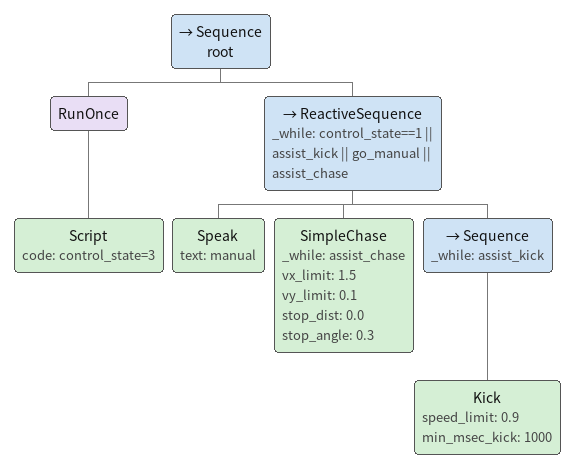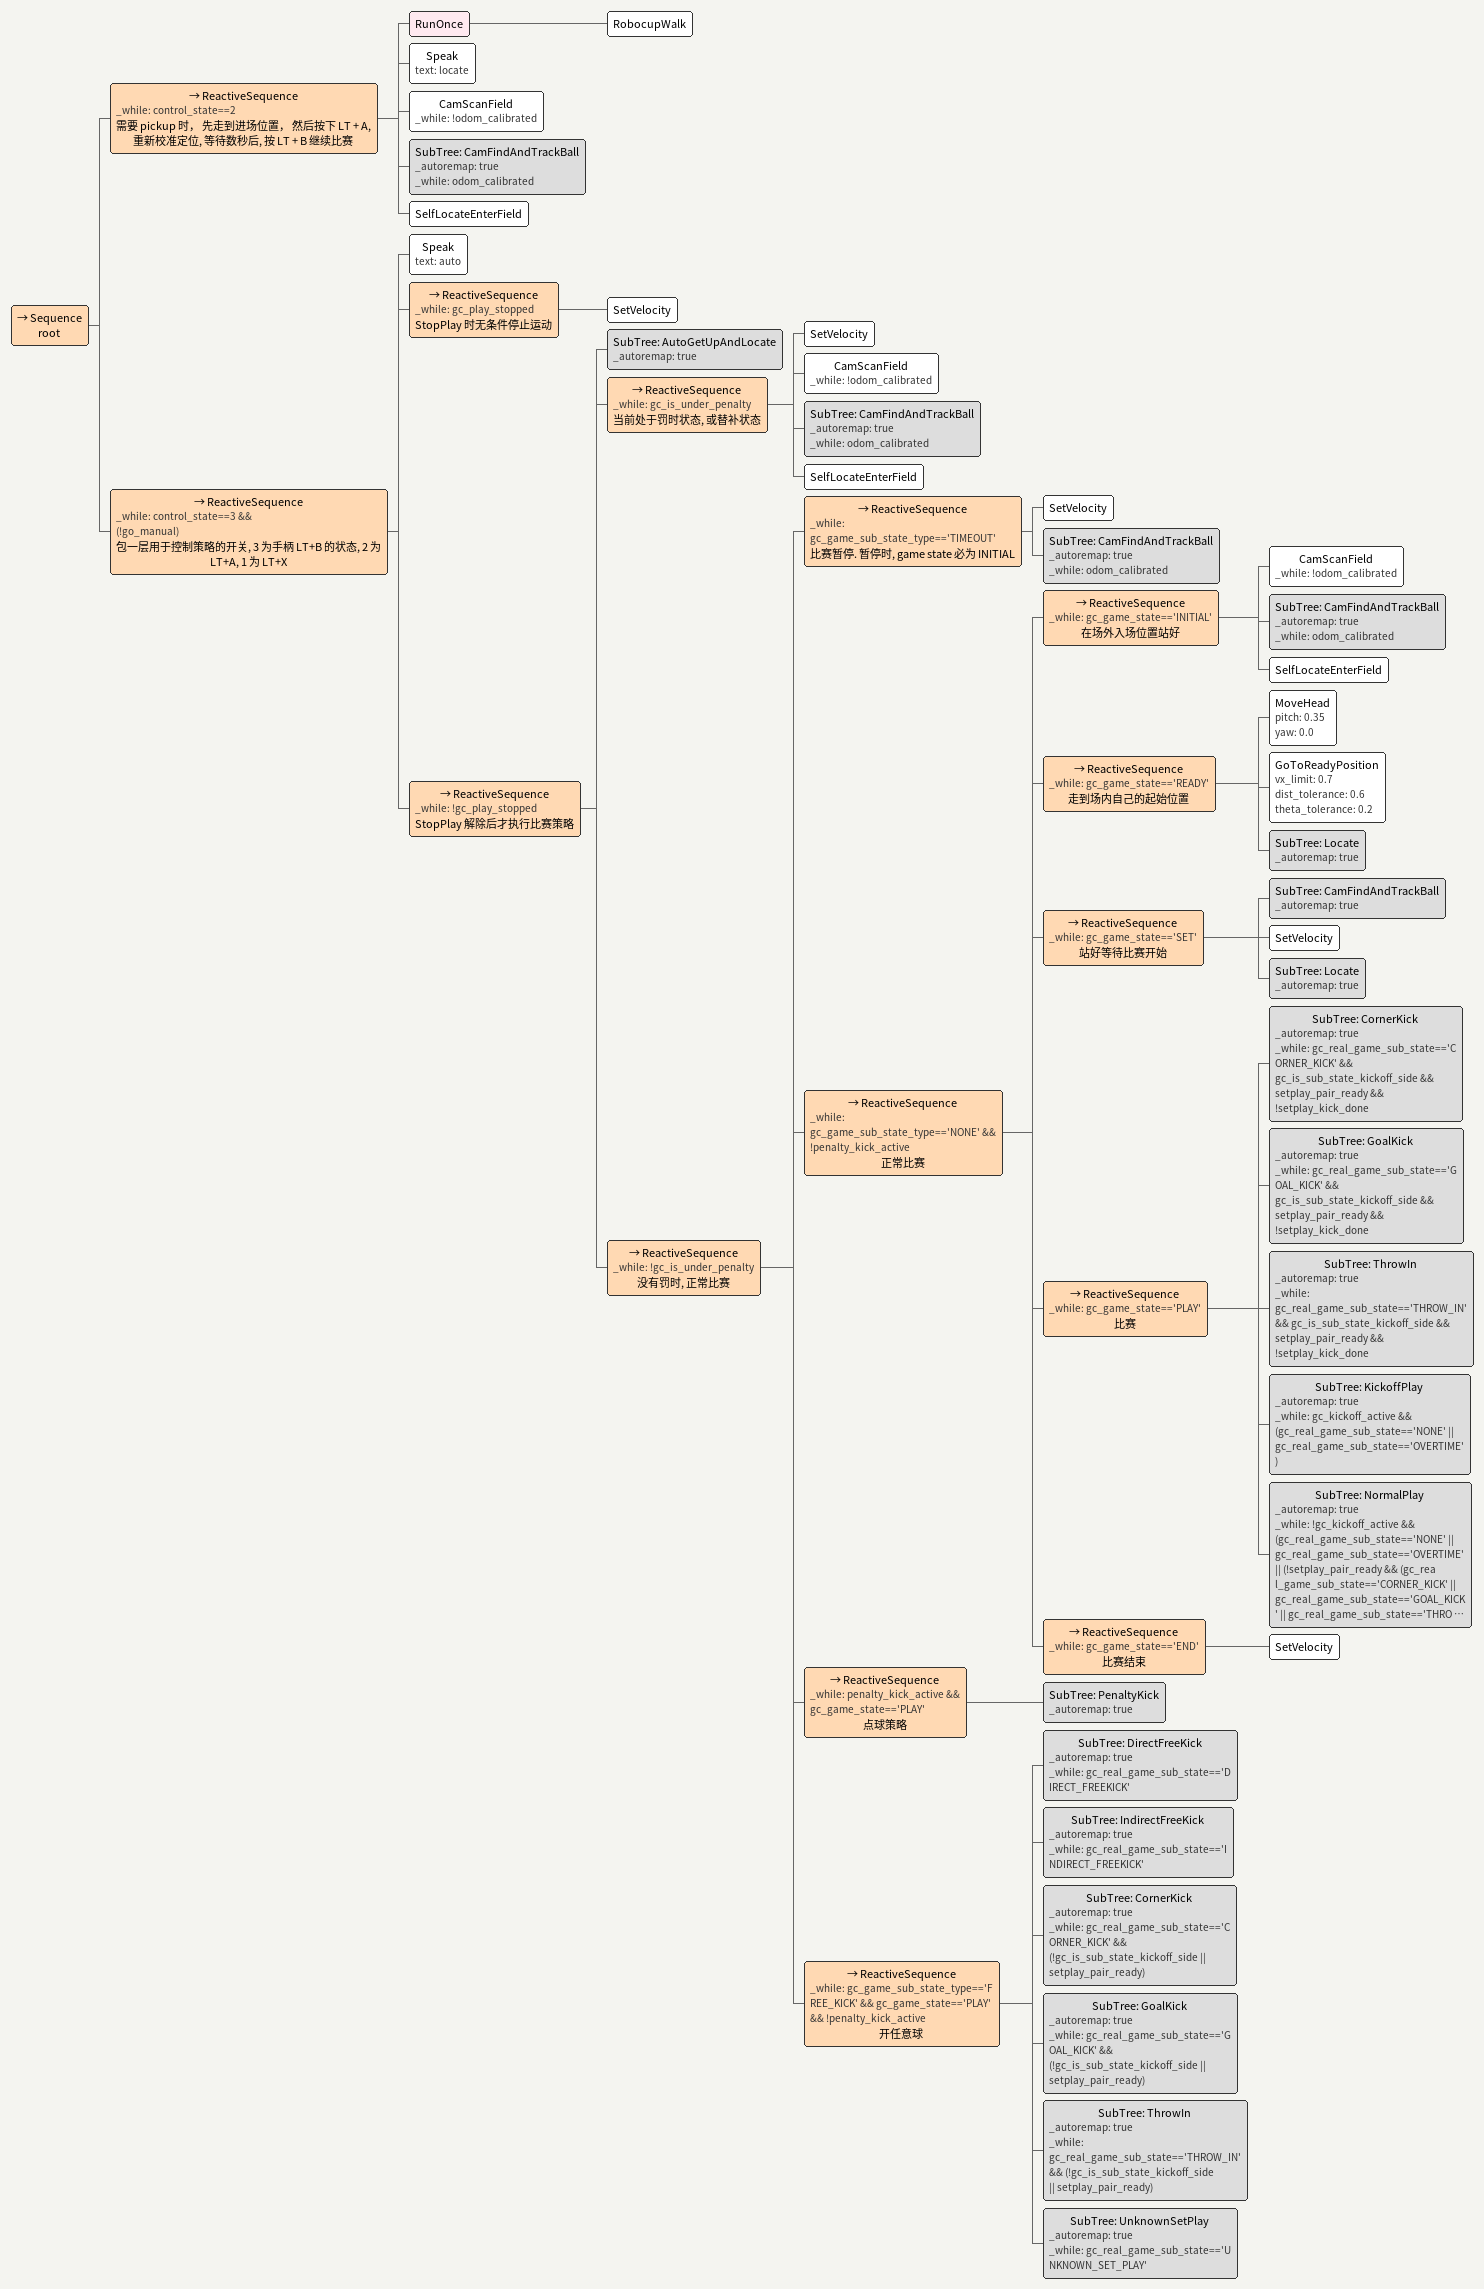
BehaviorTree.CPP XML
<Sequence name="root">
    <RunOnce><Script code="control_state=3"/></RunOnce>
    <ReactiveSequence _while="control_state==1 || assist_kick || go_manual || assist_chase">
        <Speak text="manual"/>
        <SimpleChase _while="assist_chase" vx_limit="1.5" vy_limit="0.1" stop_dist="0.0" stop_angle="0.3"/>
        <Sequence _while="assist_kick">
            <Kick speed_limit="0.9" min_msec_kick="1000"/>
       </Sequence>
    </ReactiveSequence>
</Sequence>

<Sequence name="root">
    <ReactiveSequence _while="control_state==2" name="需要 pickup 时， 先走到进场位置， 然后按下 LT + A, 重新校准定位, 等待数秒后, 按 LT + B 继续比赛">
        <RunOnce><RobocupWalk/></RunOnce>
        <Speak text="locate"/>
        <CamScanField _while="!odom_calibrated"/>
        <SubTree ID="CamFindAndTrackBall" _autoremap="true" _while="odom_calibrated"/>
        <SelfLocateEnterField/>

    </ReactiveSequence>

    <ReactiveSequence _while="control_state==3 &amp;&amp; (!go_manual)" name="包一层用于控制策略的开关, 3 为手柄 LT+B 的状态, 2 为 LT+A, 1 为 LT+X">
        <Speak text="auto"/>
        <ReactiveSequence _while="gc_play_stopped" name="StopPlay 时无条件停止运动">
            <SetVelocity/>
        </ReactiveSequence>

        <ReactiveSequence _while="!gc_play_stopped" name="StopPlay 解除后才执行比赛策略">
            <SubTree ID="AutoGetUpAndLocate" _autoremap="true"/>
            <ReactiveSequence _while="gc_is_under_penalty" name="当前处于罚时状态, 或替补状态">
                <SetVelocity/>
                <CamScanField _while="!odom_calibrated"/>
                <SubTree ID="CamFindAndTrackBall" _autoremap="true" _while="odom_calibrated"/>
                <SelfLocateEnterField/>
            </ReactiveSequence>

            <ReactiveSequence _while="!gc_is_under_penalty" name="没有罚时, 正常比赛">
            <ReactiveSequence _while="gc_game_sub_state_type=='TIMEOUT'" name="比赛暂停. 暂停时, game state 必为 INITIAL">
                <SetVelocity/>
                <SubTree ID="CamFindAndTrackBall" _autoremap="true" _while="odom_calibrated"/>
            </ReactiveSequence>

            <ReactiveSequence _while="gc_game_sub_state_type=='NONE' &amp;&amp; !penalty_kick_active" name="正常比赛">
                <ReactiveSequence _while="gc_game_state=='INITIAL'" name="在场外入场位置站好">
                    <CamScanField _while="!odom_calibrated"/>
                    <SubTree ID="CamFindAndTrackBall" _autoremap="true" _while="odom_calibrated"/>
                    <SelfLocateEnterField/>
                </ReactiveSequence>

                <ReactiveSequence _while="gc_game_state=='READY'" name="走到场内自己的起始位置">
                    <MoveHead pitch="0.35" yaw="0.0"/>
                    <GoToReadyPosition vx_limit="0.7" dist_tolerance="0.6" theta_tolerance="0.2"/>
                    <SubTree ID="Locate" _autoremap="true"/>
                </ReactiveSequence>

                <ReactiveSequence _while="gc_game_state=='SET'" name="站好等待比赛开始">
                    <SubTree ID="CamFindAndTrackBall" _autoremap="true"/>
                    <SetVelocity/>
                    <SubTree ID="Locate" _autoremap="true"/>
                </ReactiveSequence>

                <ReactiveSequence _while="gc_game_state=='PLAY'" name="比赛">
                    <!-- 我方角球在 v20 恢复比赛后会被映射为 NONE/PLAY，必须在 PLAY 内单独接入。 -->
                    <SubTree ID="CornerKick" _autoremap="true" _while="gc_real_game_sub_state=='CORNER_KICK' &amp;&amp; gc_is_sub_state_kickoff_side &amp;&amp; setplay_pair_ready &amp;&amp; !setplay_kick_done"/>
                    <SubTree ID="GoalKick" _autoremap="true" _while="gc_real_game_sub_state=='GOAL_KICK' &amp;&amp; gc_is_sub_state_kickoff_side &amp;&amp; setplay_pair_ready &amp;&amp; !setplay_kick_done"/>
                    <SubTree ID="ThrowIn" _autoremap="true" _while="gc_real_game_sub_state=='THROW_IN' &amp;&amp; gc_is_sub_state_kickoff_side &amp;&amp; setplay_pair_ready &amp;&amp; !setplay_kick_done"/>
                    <SubTree ID="KickoffPlay" _autoremap="true" _while="gc_kickoff_active &amp;&amp; (gc_real_game_sub_state=='NONE' || gc_real_game_sub_state=='OVERTIME')"/>
                    <SubTree ID="NormalPlay" _autoremap="true" _while="!gc_kickoff_active &amp;&amp; (gc_real_game_sub_state=='NONE' || gc_real_game_sub_state=='OVERTIME' || (!setplay_pair_ready &amp;&amp; (gc_real_game_sub_state=='CORNER_KICK' || gc_real_game_sub_state=='GOAL_KICK' || gc_real_game_sub_state=='THROW_IN')))"/>
                </ReactiveSequence>

                <ReactiveSequence _while="gc_game_state=='END'" name="比赛结束">
                    <SetVelocity/>
                </ReactiveSequence>

            </ReactiveSequence>

            <ReactiveSequence _while="penalty_kick_active &amp;&amp; gc_game_state=='PLAY'" name="点球策略">
                <SubTree ID="PenaltyKick" _autoremap="true"/>
            </ReactiveSequence>

            <ReactiveSequence _while="gc_game_sub_state_type=='FREE_KICK' &amp;&amp; gc_game_state=='PLAY' &amp;&amp; !penalty_kick_active" name="开任意球">
                <SubTree ID="DirectFreeKick" _autoremap="true" _while="gc_real_game_sub_state=='DIRECT_FREEKICK'"/>
                <SubTree ID="IndirectFreeKick" _autoremap="true" _while="gc_real_game_sub_state=='INDIRECT_FREEKICK'"/>
                <SubTree ID="CornerKick" _autoremap="true" _while="gc_real_game_sub_state=='CORNER_KICK' &amp;&amp; (!gc_is_sub_state_kickoff_side || setplay_pair_ready)"/>
                <SubTree ID="GoalKick" _autoremap="true" _while="gc_real_game_sub_state=='GOAL_KICK' &amp;&amp; (!gc_is_sub_state_kickoff_side || setplay_pair_ready)"/>
                <SubTree ID="ThrowIn" _autoremap="true" _while="gc_real_game_sub_state=='THROW_IN' &amp;&amp; (!gc_is_sub_state_kickoff_side || setplay_pair_ready)"/>
                <SubTree ID="UnknownSetPlay" _autoremap="true" _while="gc_real_game_sub_state=='UNKNOWN_SET_PLAY'"/>
            </ReactiveSequence>

            </ReactiveSequence>
        </ReactiveSequence>
    </ReactiveSequence>
</Sequence>
